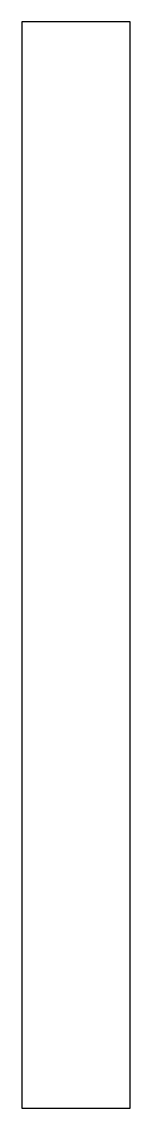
# Model space of a CAD drawing. Extents: x -1 to 1, y 1.6 to 21.6.
import ezdxf

# ---------------------------------------------------------------- set-up
doc = ezdxf.new("R2010")
doc.units = 0
doc.layers.add('MODELSKETCH_VISIBLE', color=7, linetype='CONTINUOUS')

msp = doc.modelspace()

# ---------------------------------------------------------------- linework, layer by layer
at = {"layer": 'MODELSKETCH_VISIBLE'}
for p, q in [((-1, 21.6), (-1, 1.6)), ((1, 21.6), (-1, 21.6)), ((1, 1.6), (1, 21.6)), ((-1, 1.6), (1, 1.6))]:
    msp.add_line(p, q, dxfattribs=at)

doc.saveas('drawing.dxf')
